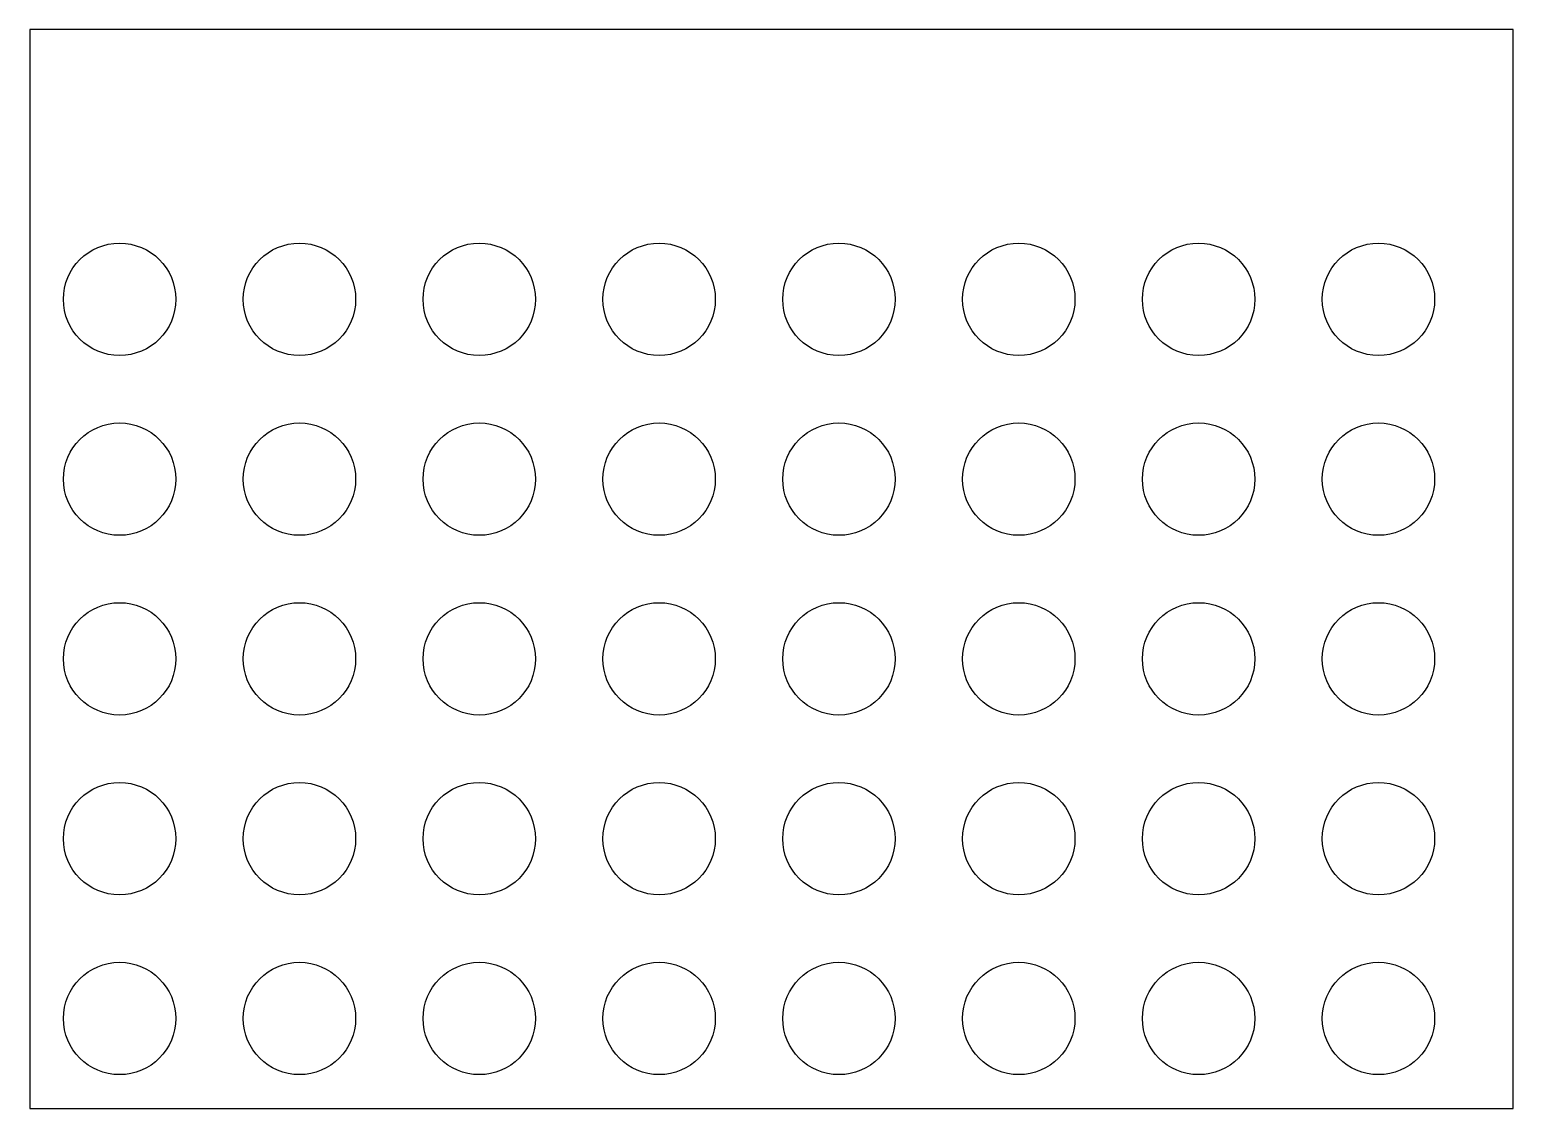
# Model space of a CAD drawing. Header units: centimetres. Extents: x 0 to 33, y 0 to 24.
import ezdxf

# ---------------------------------------------------------------- set-up
doc = ezdxf.new("R2010")
doc.units = ezdxf.units.CM
doc.layers.get('0').update_dxf_attribs({"linetype": 'CONTINUOUS'})

msp = doc.modelspace()

# ---------------------------------------------------------------- linework, layer by layer
for p, q in [((33, 24), (0, 24)), ((0, 24), (0, 0)), ((33, 0), (33, 24)), ((0, 0), (33, 0))]:
    msp.add_line(p, q)
for centre in [(2, 18), (6, 18), (10, 18), (14, 18), (18, 18), (22, 18), (26, 18), (30, 18), (2, 14), (6, 14), (10, 14), (14, 14), (18, 14), (22, 14), (26, 14), (30, 14), (2, 10), (6, 10), (10, 10), (14, 10), (18, 10), (22, 10), (26, 10), (30, 10), (2, 6), (6, 6), (10, 6), (14, 6), (18, 6), (22, 6), (26, 6), (30, 6), (2, 2), (6, 2), (10, 2), (14, 2), (18, 2), (22, 2), (26, 2), (30, 2)]:
    msp.add_circle(centre, 1.25)

doc.saveas('drawing.dxf')
